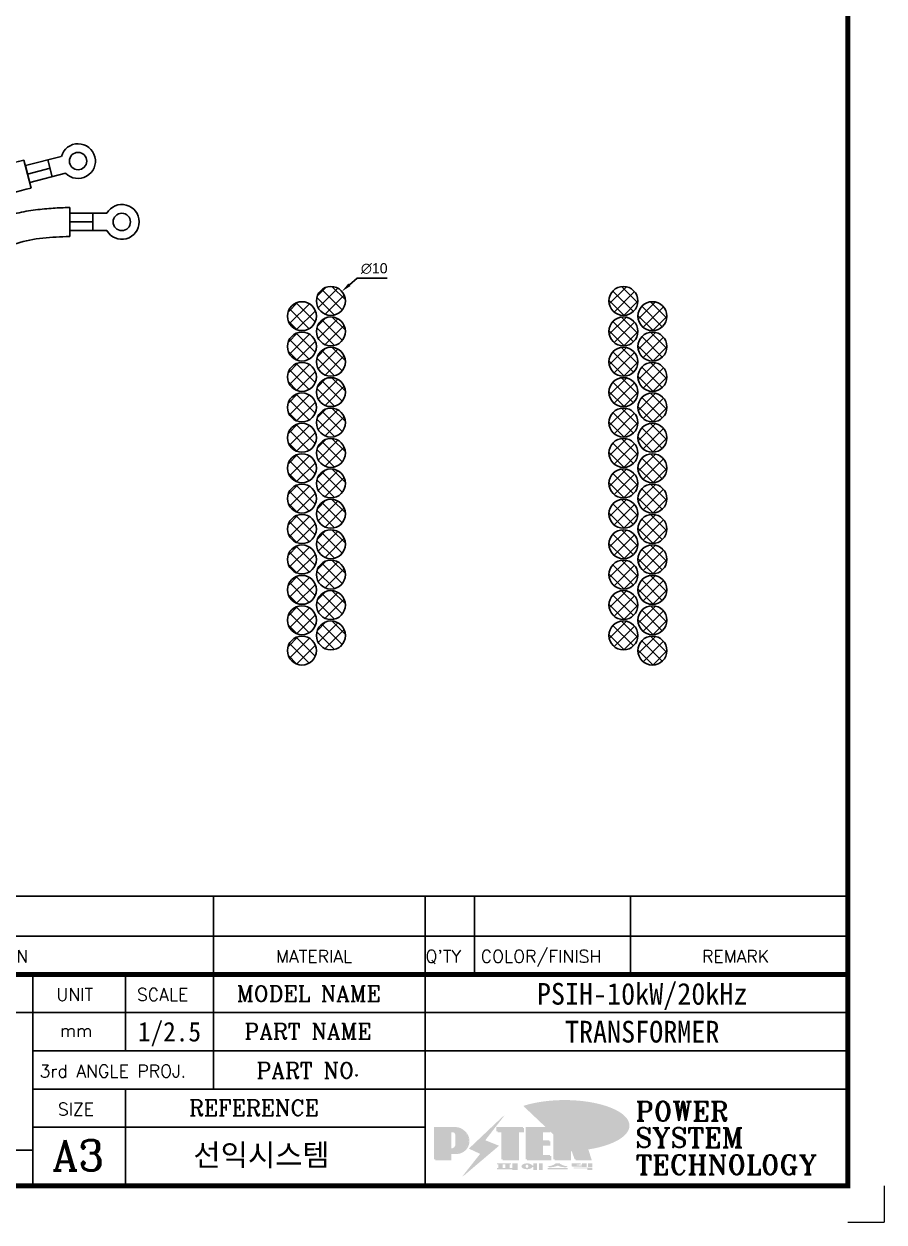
# Model space of a CAD drawing. Header units: inches. Extents: x 6934 to 18973, y 4254 to 7629.
# Drawn here: x 18676.1 to 18973, y 4280 to 4693.7 of the extents above; entities that cross this region are included whole.
import ezdxf
from ezdxf.enums import TextEntityAlignment as Align

# ---------------------------------------------------------------- set-up
doc = ezdxf.new("R2010")
doc.units = ezdxf.units.IN
doc.header["$MEASUREMENT"] = 0
doc.layers.add('FORMAT-1', color=7, linetype='Continuous')
doc.layers.add('line', color=3, linetype='Continuous')
doc.styles.add('HAN', font='')
doc.styles.add('RC', font='ROMANC.SHX')
doc.styles.add('ROMANT', font='romant')
doc.styles.add('RT', font='ROMANT.SHX', dxfattribs={"oblique": 15})
doc.styles.get("Standard").update_dxf_attribs({"font": 'arial.ttf'})
doc.styles.get('HAN').set_extended_font_data('GulimChe')
doc.dimstyles.new('AM_ISO$3', dxfattribs={"dimtxt": 3.5, "dimasz": 3.5, "dimexe": 1, "dimexo": 1, "dimgap": 1.5, "dimtad": 1, "dimtoh": 1, "dimdsep": 46, "dimtxsty": 'Standard', "dimcen": 0, "dimclrd": 256, "dimclre": 256, "dimclrt": 2, "dimadec": 0, "dimazin": 2, "dimtp": 0.1, "dimtm": 0.1, "dimtfac": 0.71, "dimtdec": 3, "dimtofl": 0, "dimtmove": 0, "dimatfit": 0, "dimfxl": 0, "dimlwd": -1, "dimlwe": -1, "dimarcsym": 0})
pattern_1 = [(45, (-59434.2964, -4989.1778), (-2.24506403, 2.24506403), []), (135, (-59434.2964, -4989.1778), (-2.24506403, -2.24506403), [])]
pattern_2 = [(45, (-59434.2964, -4999.6778), (-2.24506403, 2.24506403), []), (135, (-59434.2964, -4999.6778), (-2.24506403, -2.24506403), [])]
pattern_3 = [(45, (-59434.2964, -5010.1778), (-2.24506403, 2.24506403), []), (135, (-59434.2964, -5010.1778), (-2.24506403, -2.24506403), [])]
pattern_4 = [(45, (-59434.2964, -5020.6778), (-2.24506403, 2.24506403), []), (135, (-59434.2964, -5020.6778), (-2.24506403, -2.24506403), [])]
pattern_5 = [(45, (-59434.2964, -5031.1778), (-2.24506403, 2.24506403), []), (135, (-59434.2964, -5031.1778), (-2.24506403, -2.24506403), [])]
pattern_6 = [(45, (-59434.2964, -5041.6778), (-2.24506403, 2.24506403), []), (135, (-59434.2964, -5041.6778), (-2.24506403, -2.24506403), [])]
pattern_7 = [(45, (-59434.2964, -5052.1778), (-2.24506403, 2.24506403), []), (135, (-59434.2964, -5052.1778), (-2.24506403, -2.24506403), [])]
pattern_8 = [(45, (-59434.2964, -5062.6778), (-2.24506403, 2.24506403), []), (135, (-59434.2964, -5062.6778), (-2.24506403, -2.24506403), [])]
pattern_9 = [(45, (-59434.2964, -5073.1778), (-2.24506403, 2.24506403), []), (135, (-59434.2964, -5073.1778), (-2.24506403, -2.24506403), [])]
pattern_10 = [(45, (-59434.2964, -5083.6778), (-2.24506403, 2.24506403), []), (135, (-59434.2964, -5083.6778), (-2.24506403, -2.24506403), [])]
pattern_11 = [(45, (-59434.2964, -5094.1778), (-2.24506403, 2.24506403), []), (135, (-59434.2964, -5094.1778), (-2.24506403, -2.24506403), [])]
pattern_12 = [(45, (-59434.2964, -5104.6778), (-2.24506403, 2.24506403), []), (135, (-59434.2964, -5104.6778), (-2.24506403, -2.24506403), [])]

# ---------------------------------------------------------------- blocks, each defined once
blk = doc.blocks.new('2345CW34TS')
for p, q in [((117572.39, -13704.65), (117559.59, -13704.65)), ((117559.59, -13710.65), (117559.59, -13704.65)), ((117567.59, -13710.65), (117567.59, -13704.65)), ((117567.59, -13707.65), (117559.59, -13707.65)), ((117572.39, -13710.65), (117559.59, -13710.65))]:
    blk.add_line(p, q)
blk.add_circle((117577.59, -13707.65), 3)
blk.add_arc((117577.59, -13707.65), 6, 210, 150)
blk = doc.blocks.new('A$C1BF93711')
for p, q in [((-31.31, 11.68), (-33.79, 21.37)), ((-18, -5), (-18, 5))]:
    blk.add_line(p, q)
at = {"ltscale": 10}
for points, knots in [([(-76.13, -24.46), (-75.53, -22.69), (-74.93, -20.92), (-73.11, -15.56), (-71.86, -11.94), (-70.3, -7.64), (-70.08, -7.03), (-69.61, -5.76), (-69.36, -5.11), (-68.58, -3.1), (-68, -1.69), (-66.61, 1.2), (-65.81, 2.69), (-64.42, 4.8), (-63.98, 5.43), (-63.17, 6.49), (-62.81, 6.92), (-62.13, 7.71), (-61.81, 8.06), (-61.17, 8.72), (-60.85, 9.05), (-59.86, 9.98), (-59.18, 10.56), (-56.91, 12.36), (-55.28, 13.41), (-52.04, 15.22), (-50.42, 15.99), (-47.88, 17.07), (-46.92, 17.44), (-45.01, 18.14), (-44.07, 18.47), (-41.28, 19.37), (-39.46, 19.88), (-36.37, 20.71), (-35.06, 21.05), (-33.79, 21.37)], [0, 0, 0, 0, 5.652713, 5.652713, 16.958139, 16.958139, 18.828475, 18.828475, 20.698811, 20.698811, 24.439483, 24.439483, 28.180154, 28.180154, 29.748213, 29.748213, 30.862758, 30.862758, 31.766774, 31.766774, 32.670789, 32.670789, 34.478821, 34.478821, 38.654331, 38.654331, 42.82984, 42.82984, 45.409175, 45.409175, 47.98851, 47.98851, 53.147179, 53.147179, 57.101154, 57.101154, 57.101154, 57.101154]), ([(-66.25, -29.78), (-66.09, -29.23), (-65.93, -28.66), (-65.42, -26.93), (-65.06, -25.73), (-64.07, -22.71), (-63.4, -20.85), (-62.14, -18.01), (-61.69, -17.06), (-60.8, -15.39), (-60.39, -14.67), (-59.53, -13.27), (-59.07, -12.58), (-57.64, -10.55), (-56.59, -9.25), (-54.54, -7.03), (-53.56, -6.08), (-51.43, -4.24), (-50.27, -3.34), (-48.55, -2.19), (-48.05, -1.87), (-47.04, -1.27), (-46.53, -0.98), (-45.01, -0.17), (-43.98, 0.32), (-40.71, 1.7), (-38.46, 2.42), (-34.05, 3.5), (-31.89, 3.88), (-27.68, 4.42), (-25.64, 4.59), (-21.87, 4.84), (-20.13, 4.91), (-18, 4.99)], [0, 0, 0, 0, 1.7169, 1.7169, 5.1507, 5.1507, 10.076727, 10.076727, 12.506693, 12.506693, 14.332329, 14.332329, 16.157964, 16.157964, 19.809235, 19.809235, 22.746883, 22.746883, 25.868995, 25.868995, 27.12093, 27.12093, 28.372865, 28.372865, 30.876735, 30.876735, 36.349745, 36.349745, 41.822755, 41.822755, 47.295765, 47.295765, 52.269818, 52.269818, 52.269818, 52.269818])]:
    blk.add_open_spline(points, degree=3, knots=knots, dxfattribs=at)
for points in [[(-66.66, -27.66), (-60.81, -10.8), (-54.64, 1.08), (-44.56, 7.61), (-31.31, 11.68)], [(-56.64, -32.56), (-52.01, -20.17), (-43.16, -10.62), (-36.26, -7.42), (-18, -5)]]:
    blk.add_spline(points, degree=3, dxfattribs=at)
at = {"rotation": 14.3296296868657}
blk.add_blockref('2345CW34TS', (-117327.25, -15798.3), dxfattribs=at)
blk.add_blockref('2345CW34TS', (-117577.59, 13707.65))
blk = doc.blocks.new('new LOGO')
at = {"layer": 'line'}
h = blk.add_hatch(color=253, dxfattribs=at)
edge = h.paths.add_edge_path()
edge.add_ellipse((333.9, 86.4), major_axis=(-165.9, 0), ratio=0.39426, start_angle=111.5127, end_angle=334.469)
edge.add_ellipse((314.1, 81.2), major_axis=(-153.7, 0), ratio=0.40699, start_angle=121.3066, end_angle=327.7437, ccw=False)
edge.add_line((394, 27.8), (394.7, 25.6))
h = blk.add_hatch(color=250, dxfattribs=at)
h.paths.add_polyline_path([(44.5, 69.4), (46.6, 69.4, -0.129793), (52, 68, 0.221832), (43.6, 71.9), (41.5, 71.9), (41.5, 27.9), (43.6, 27.9, 0.02048), (44.5, 28)], flags=17)
h.paths.add_polyline_path([(44.5, 13.9), (57.3, 13.9, 0.72362), (77.1, 73.9, -0.679777), (54.3, 16.4), (41.5, 16.4), (41.5, -0.1), (3, -0.1), (3, -2.6), (44.5, -2.6)])
h.paths.add_polyline_path([(117.9, 14.2), (71.5, -44.4), (77.1, -39.6), (120.8, 15.6), (92, 28.9), (173.3, 106), (177.5, 111.4), (89.1, 27.6)])
h.paths.add_polyline_path([(162.7, 71.9), (162.7, 69.4), (172.5, 69.4), (172.5, 71.9)], flags=17)
h.paths.add_polyline_path([(217.7, 69.4), (230.5, 69.4), (230.5, 80.4), (227.5, 80.4), (227.5, 71.9), (214.7, 71.9), (214.7, -0.1), (175.5, -0.1), (175.5, -2.6), (217.7, -2.6)])
h.paths.add_polyline_path([(297.8, 46.6), (294.8, 46.6), (294.8, 37.4), (276, 37.4), (276, 10.9), (279, 10.9), (279, 34.9), (297.8, 34.9)])
h.paths.add_polyline_path([(300, 8.4), (297, 8.4), (297, -0.1), (237.5, -0.1), (237.5, -2.6), (300, -2.6)])
h.paths.add_polyline_path([(297.8, 80.4), (294.8, 80.4), (294.8, 71.9), (276, 71.9), (276, 49.1), (279, 49.1), (279, 69.4), (297.8, 69.4)])
h.paths.add_polyline_path([(350.2, 80.4), (347.2, 80.4), (347.2, 61.6), (350.2, 63.5)])
h.paths.add_polyline_path([(350.2, 26.7), (347.2, 35.2), (347.2, -0.1), (308.5, -0.1), (308.5, -2.6), (350.2, -2.6)])
h.paths.add_polyline_path([(402.7, 80.4), (396.5, 80.4), (379.6, 66.8), (400.5, -0.1), (361.8, -0.1), (362.7, -2.6), (403.5, -2.6), (382.6, 64.3)])
blk.add_hatch(color=5, dxfattribs=at).paths.add_polyline_path([(166.3, 35), (131, 49), (180.4, 112.7), (92, 28.9), (120.8, 15.6), (74.4, -43)])
h = blk.add_hatch(color=1, dxfattribs=at)
h.paths.add_polyline_path([(41.5, 16.4), (54.3, 16.4, 1), (54.3, 82.9), (0, 82.9), (0, -0.1), (41.5, -0.1)])
h.paths.add_polyline_path([(41.5, 27.9), (41.5, 71.9), (43.6, 71.9, -0.414214), (54.6, 60.9), (54.6, 38.9, -0.414214), (43.6, 27.9)], flags=16)
h.paths.add_polyline_path([(214.7, 71.9), (227.5, 71.9), (227.5, 82.9), (159.7, 82.9), (159.7, 71.9), (172.5, 71.9), (172.5, -0.1), (214.7, -0.1)])
h.paths.add_polyline_path([(276, 37.4), (294.8, 37.4), (294.8, 49.1), (276, 49.1), (276, 71.9), (294.8, 71.9), (294.8, 82.9), (234.5, 82.9), (234.5, -0.1), (297, -0.1), (297, 10.9), (276, 10.9)])
h.paths.add_polyline_path([(347.2, 35.2), (359.7, -0.1), (400.5, -0.1), (379.6, 66.8), (399.7, 82.9), (380.6, 82.9), (347.2, 61.6), (347.2, 82.9), (305.5, 82.9), (305.5, -0.1), (347.2, -0.1)])
h = blk.add_hatch(color=250, dxfattribs=at)
edge = h.paths.add_edge_path()
edge.add_ellipse((237.8, -17.6), major_axis=(-14.3, 0), ratio=0.526336, start_angle=192.2456, end_angle=269.0748)
edge.add_line((238.1, -10.1), (237.6, -10.1))
edge.add_ellipse((237.8, -17.6), major_axis=(-14.3, 0), ratio=0.526336, start_angle=270.9252, end_angle=449.0748)
edge.add_line((237.6, -25.1), (238.1, -25.1))
edge.add_ellipse((237.8, -17.6), major_axis=(-14.3, 0), ratio=0.526336, start_angle=450.9252, end_angle=527.7544)
edge.add_line((251.7, -19.2), (254.1, -19.2))
edge.add_line((254.1, -19.2), (254.1, -27.1))
edge.add_line((254.1, -27.1), (263.1, -27.1))
edge.add_line((263.1, -27.1), (263.1, -10.1))
edge.add_line((263.1, -10.1), (254.1, -10.1))
edge.add_line((254.1, -10.1), (254.1, -16))
edge.add_line((254.1, -16), (251.7, -16))
h.paths.add_polyline_path([(241, -16.4), (241, -18.7, -1), (234.4, -18.7), (234.4, -16.4, -1)], flags=16)
h.paths.add_polyline_path([(278.2, -10.1), (268.1, -10.1), (268.1, -27.1), (278.2, -27.1)])
h.paths.add_polyline_path([(310.3, -10.1), (310.3, -11.1, -0.157169), (289.3, -17.5), (294, -19.9, 0.128407), (316.3, -15.9, 0.128407), (338.6, -19.9), (343.3, -17.5, -0.157169), (322.2, -11.1), (322.2, -10.1)])
h.paths.add_polyline_path([(342.1, -25.1), (342.1, -22.3), (290.4, -22.3), (290.4, -25.1)])
h.paths.add_polyline_path([(352, -10.1), (352, -16.2, 0.414214), (354, -18.2), (378.7, -18.2), (378.7, -19.6), (390.2, -19.6), (390.2, -10.1), (378.7, -10.1), (378.7, -13.6), (374.7, -13.6), (374.7, -15.1), (378.7, -15.1), (378.7, -16.2), (364.7, -16.2), (364.7, -15.1), (371.2, -15.1), (371.2, -13.6), (364.7, -13.6), (364.7, -12.6), (374.7, -12.6), (374.7, -10.1)])
h.paths.add_polyline_path([(393.8, -10.1), (393.8, -19.6), (405, -19.6), (405, -10.1)])
h.paths.add_polyline_path([(405, -27.1), (405, -20.9), (356.8, -20.9), (356.8, -23), (391.8, -23), (391.8, -27.1)])
h.paths.add_polyline_path([(200.4, -10.1), (200.4, -22.3), (193.2, -22.3), (193.2, -12.6), (196.6, -12.6), (196.6, -10.1), (161, -10.1), (161, -12.6), (164.5, -12.6), (164.5, -22.3), (161, -22.3), (161, -25.1), (200.4, -25.1), (200.4, -27.1), (213.9, -27.1), (213.9, -10.1)])
h.paths.add_polyline_path([(182, -12.6), (175.6, -12.6), (175.6, -22.3), (182, -22.3)], flags=17)
blk = doc.blocks.new('format-3')
at = {"color": 180}
for p, q in [((228.5, 39.49), (414.5, 39.49)), ((326.9, 39.49), (326.9, 34.21)), ((356.11, 39.49), (356.11, 34.21)), ((362.93, 39.49), (362.93, 34.21)), ((384.48, 39.49), (384.48, 34.21)), ((301.94, 5), (301.94, 34.21)), ((314.72, 34.21), (314.72, 23.65)), ((326.9, 34.21), (326.9, 18.37)), ((356.11, 34.21), (356.11, 5)), ((252.48, 28.93), (414.5, 28.93)), ((301.94, 23.65), (414.5, 23.65)), ((301.94, 18.37), (414.5, 18.37)), ((314.72, 18.37), (314.72, 5)), ((301.94, 13.09), (356.11, 13.09)), ((252.48, 9.95), (301.94, 9.95))]:
    blk.add_line(p, q, dxfattribs=at)
at = {"color": 3, "lineweight": 9}
for p in [(419.5, 5), (414.5, 0)]:
    blk.add_line(p, (419.5, 0), dxfattribs=at)
at = {"const_width": 0.7}
blk.add_lwpolyline([(252.48, 5), (252.48, 34.21), (414.5, 34.21)], dxfattribs=at)
at = {"layer": 'FORMAT-1', "const_width": 0.7}
blk.add_lwpolyline([(13, 5), (13, 286.3), (414.5, 286.3), (414.5, 5)], close=True, dxfattribs=at)
at = {"xscale": 0.05400000000000027, "yscale": 0.05400000000000027, "zscale": 0.05400000000000027}
blk.add_blockref('new LOGO', (357.35, 8.65), dxfattribs=at)
at = {"color": 2, "style": 'RC'}
for s, height, p in [('DESCRIPTION', 1.7424, (286.43, 35.83)), ('MATERIAL', 1.742, (335.52, 35.83)), ("Q'TY", 1.742, (356.17, 35.83)), ('COLOR/FINISH', 1.7424, (363.8, 35.83)), ('REMARK', 1.742, (394.37, 35.83)), ('UNIT', 1.742, (305.19, 30.55)), ('SCALE', 1.742, (316.32, 30.55)), ('MODEL NAME', 2.178, (330.12, 30.46)), ('mm', 1.742, (305.67, 25.56)), ('PART NAME', 2.178, (331.17, 25.24)), ('3rd ANGLE PROJ.', 1.7424, (302.87, 19.97)), ('PART NO.', 2.178, (332.84, 19.85)), ('REFERENCE', 2.178, (323.52, 14.69)), ('SIZE', 1.742, (305.39, 14.71))]:
    blk.add_text(s, height=height, dxfattribs=at).set_placement(p)
at = {"style": 'ROMANT'}
for s, p in [('POWER', (385.15, 13.96)), ('SYSTEM', (385.15, 10.31)), ('TECHNOLOGY', (385.15, 6.56))]:
    blk.add_text(s, height=2.7, dxfattribs=at).set_placement(p)
at = {"color": 2, "lineweight": 25, "style": 'RC'}
blk.add_text('A3', height=4.182, dxfattribs=at).set_placement((304.61, 7.14))
at = {"style": 'HAN'}
for tag, height, p in [('MODEL-NAME', 3, (386.1, 31.53)), ('SCALE', 2.7, (320.81, 26.29)), ('PART-NAME', 3, (386.1, 26.29)), ('PART-NO', 3, (386.1, 21.01)), ('DRA-BY', 3, (260.72, 19.44)), ('CH-BY', 3, (277.21, 19.44)), ('APP-BY', 3, (293.7, 19.44)), ('관련업체', 3, (333.52, 9.26)), ('DRA-DATE', 2.5, (260.72, 7.47)), ('CH-DATE', 2.5, (277.21, 7.47)), ('APP-DATE', 2.5, (293.7, 7.47))]:
    blk.add_attdef(tag, text='', height=height, dxfattribs=at).set_placement(p, align=Align.MIDDLE_CENTER)
blk = doc.blocks.new('no3')
at = {"color": 180}
for p, q in [((0, 5.5), (0, 0)), ((0, 5.5), (186, 5.5)), ((6.79, 5.5), (6.79, 0)), ((32.74, 0.11), (32.74, 5.5)), ((98.4, 5.5), (98.4, 0)), ((127.61, 5.5), (127.61, 0)), ((134.43, 5.5), (134.43, 0)), ((155.98, 5.5), (155.98, 0))]:
    blk.add_line(p, q, dxfattribs=at)
at = {"color": 2, "style": 'RT', "oblique": 15}
blk.add_attdef('NO', text='', height=1.74, dxfattribs=at).set_placement((3.38, 2.51), align=Align.MIDDLE_CENTER)
at = {"color": 2, "style": 'HAN'}
for tag, p in [('PART-NO', (19.76, 2.75)), ('MATERIAL', (111.38, 2.75)), ("Q'TY", (131.02, 2.75)), ('COLOR/FINISH', (145.2, 2.75)), ('REMARK', (170.76, 2.75))]:
    blk.add_attdef(tag, text='', height=2.9, dxfattribs=at).set_placement(p, align=Align.MIDDLE_CENTER)
blk.add_attdef('DESCRIPTION', text='', height=2.9, dxfattribs=at).set_placement((34.51, 2.75), align=Align.MIDDLE_LEFT)
blk = doc.blocks.new('*D97')
at = {"linetype": 'ByBlock', "transparency": 16777216}
for p, q in [((18788.43, 4603.69), (18791.06, 4605.99)), ((18791.06, 4605.99), (18801.44, 4605.99))]:
    blk.add_line(p, q, dxfattribs=at)
at = {"transparency": 16777216}
blk.add_solid([(18788.05, 4604.13), (18788.81, 4603.25), (18785.8, 4601.38)], dxfattribs=at)
at = {"color": 2, "transparency": 16777216, "insert": (18797, 4609.28), "char_height": 3.5, "attachment_point": 5}
blk.add_mtext('∅10', dxfattribs=at)

msp = doc.modelspace()

# ---------------------------------------------------------------- hatches: boundary and pattern name
h = msp.add_hatch()
h.set_pattern_fill('ANSI37', color=1)
h.set_pattern_definition(pattern_1)
h.paths.add_polyline_path([(18787.035, 4598.089, 1), (18777.035, 4598.089, 1)])
h = msp.add_hatch()
h.set_pattern_fill('ANSI37', color=1)
h.set_pattern_definition([(45, (-59058.6557, -5134.681), (-2.24506403, 2.24506403), []), (135, (-59058.6557, -5134.681), (-2.24506403, -2.24506403), [])])
h.paths.add_polyline_path([(18888.035, 4598.089, 1), (18878.035, 4598.089, 1)])
h = msp.add_hatch()
h.set_pattern_fill('ANSI37', color=1)
h.set_pattern_definition(pattern_1)
h.paths.add_polyline_path([(18777.035, 4592.839, 1), (18767.035, 4592.839, 1)])
h = msp.add_hatch()
h.set_pattern_fill('ANSI37', color=1)
h.set_pattern_definition([(45, (-59048.6557, -5139.931), (-2.24506403, 2.24506403), []), (135, (-59048.6557, -5139.931), (-2.24506403, -2.24506403), [])])
h.paths.add_polyline_path([(18898.035, 4592.839, 1), (18888.035, 4592.839, 1)])
h = msp.add_hatch()
h.set_pattern_fill('ANSI37', color=1)
h.set_pattern_definition(pattern_2)
h.paths.add_polyline_path([(18787.035, 4587.589, 1), (18777.035, 4587.589, 1)])
h = msp.add_hatch()
h.set_pattern_fill('ANSI37', color=1)
h.set_pattern_definition([(45, (-59058.6557, -5145.181), (-2.24506403, 2.24506403), []), (135, (-59058.6557, -5145.181), (-2.24506403, -2.24506403), [])])
h.paths.add_polyline_path([(18888.035, 4587.589, 1), (18878.035, 4587.589, 1)])
h = msp.add_hatch()
h.set_pattern_fill('ANSI37', color=1)
h.set_pattern_definition(pattern_2)
h.paths.add_polyline_path([(18777.035, 4582.339, 1), (18767.035, 4582.339, 1)])
h = msp.add_hatch()
h.set_pattern_fill('ANSI37', color=1)
h.set_pattern_definition([(45, (-59048.6557, -5150.431), (-2.24506403, 2.24506403), []), (135, (-59048.6557, -5150.431), (-2.24506403, -2.24506403), [])])
h.paths.add_polyline_path([(18898.035, 4582.339, 1), (18888.035, 4582.339, 1)])
h = msp.add_hatch()
h.set_pattern_fill('ANSI37', color=1)
h.set_pattern_definition(pattern_3)
h.paths.add_polyline_path([(18787.035, 4577.089, 1), (18777.035, 4577.089, 1)])
h = msp.add_hatch()
h.set_pattern_fill('ANSI37', color=1)
h.set_pattern_definition([(45, (-59058.6557, -5155.681), (-2.24506403, 2.24506403), []), (135, (-59058.6557, -5155.681), (-2.24506403, -2.24506403), [])])
h.paths.add_polyline_path([(18888.035, 4577.089, 1), (18878.035, 4577.089, 1)])
h = msp.add_hatch()
h.set_pattern_fill('ANSI37', color=1)
h.set_pattern_definition(pattern_3)
h.paths.add_polyline_path([(18777.035, 4571.839, 1), (18767.035, 4571.839, 1)])
h = msp.add_hatch()
h.set_pattern_fill('ANSI37', color=1)
h.set_pattern_definition([(45, (-59048.6557, -5160.931), (-2.24506403, 2.24506403), []), (135, (-59048.6557, -5160.931), (-2.24506403, -2.24506403), [])])
h.paths.add_polyline_path([(18898.035, 4571.839, 1), (18888.035, 4571.839, 1)])
h = msp.add_hatch()
h.set_pattern_fill('ANSI37', color=1)
h.set_pattern_definition(pattern_4)
h.paths.add_polyline_path([(18787.035, 4566.589, 1), (18777.035, 4566.589, 1)])
h = msp.add_hatch()
h.set_pattern_fill('ANSI37', color=1)
h.set_pattern_definition([(45, (-59058.6557, -5166.181), (-2.24506403, 2.24506403), []), (135, (-59058.6557, -5166.181), (-2.24506403, -2.24506403), [])])
h.paths.add_polyline_path([(18888.035, 4566.589, 1), (18878.035, 4566.589, 1)])
h = msp.add_hatch()
h.set_pattern_fill('ANSI37', color=1)
h.set_pattern_definition(pattern_4)
h.paths.add_polyline_path([(18777.035, 4561.339, 1), (18767.035, 4561.339, 1)])
h = msp.add_hatch()
h.set_pattern_fill('ANSI37', color=1)
h.set_pattern_definition([(45, (-59048.6557, -5171.431), (-2.24506403, 2.24506403), []), (135, (-59048.6557, -5171.431), (-2.24506403, -2.24506403), [])])
h.paths.add_polyline_path([(18898.035, 4561.339, 1), (18888.035, 4561.339, 1)])
h = msp.add_hatch()
h.set_pattern_fill('ANSI37', color=1)
h.set_pattern_definition(pattern_5)
h.paths.add_polyline_path([(18787.035, 4556.089, 1), (18777.035, 4556.089, 1)])
h = msp.add_hatch()
h.set_pattern_fill('ANSI37', color=1)
h.set_pattern_definition([(45, (-59058.6557, -5176.681), (-2.24506403, 2.24506403), []), (135, (-59058.6557, -5176.681), (-2.24506403, -2.24506403), [])])
h.paths.add_polyline_path([(18888.035, 4556.089, 1), (18878.035, 4556.089, 1)])
h = msp.add_hatch()
h.set_pattern_fill('ANSI37', color=1)
h.set_pattern_definition(pattern_5)
h.paths.add_polyline_path([(18777.035, 4550.839, 1), (18767.035, 4550.839, 1)])
h = msp.add_hatch()
h.set_pattern_fill('ANSI37', color=1)
h.set_pattern_definition([(45, (-59048.6557, -5181.931), (-2.24506403, 2.24506403), []), (135, (-59048.6557, -5181.931), (-2.24506403, -2.24506403), [])])
h.paths.add_polyline_path([(18898.035, 4550.839, 1), (18888.035, 4550.839, 1)])
h = msp.add_hatch()
h.set_pattern_fill('ANSI37', color=1)
h.set_pattern_definition(pattern_6)
h.paths.add_polyline_path([(18787.035, 4545.589, 1), (18777.035, 4545.589, 1)])
h = msp.add_hatch()
h.set_pattern_fill('ANSI37', color=1)
h.set_pattern_definition([(45, (-59058.6557, -5187.181), (-2.24506403, 2.24506403), []), (135, (-59058.6557, -5187.181), (-2.24506403, -2.24506403), [])])
h.paths.add_polyline_path([(18888.035, 4545.589, 1), (18878.035, 4545.589, 1)])
h = msp.add_hatch()
h.set_pattern_fill('ANSI37', color=1)
h.set_pattern_definition(pattern_6)
h.paths.add_polyline_path([(18777.035, 4540.339, 1), (18767.035, 4540.339, 1)])
h = msp.add_hatch()
h.set_pattern_fill('ANSI37', color=1)
h.set_pattern_definition([(45, (-59048.6557, -5192.431), (-2.24506403, 2.24506403), []), (135, (-59048.6557, -5192.431), (-2.24506403, -2.24506403), [])])
h.paths.add_polyline_path([(18898.035, 4540.339, 1), (18888.035, 4540.339, 1)])
h = msp.add_hatch()
h.set_pattern_fill('ANSI37', color=1)
h.set_pattern_definition(pattern_7)
h.paths.add_polyline_path([(18787.035, 4535.089, 1), (18777.035, 4535.089, 1)])
h = msp.add_hatch()
h.set_pattern_fill('ANSI37', color=1)
h.set_pattern_definition([(45, (-59058.6557, -5197.681), (-2.24506403, 2.24506403), []), (135, (-59058.6557, -5197.681), (-2.24506403, -2.24506403), [])])
h.paths.add_polyline_path([(18888.035, 4535.089, 1), (18878.035, 4535.089, 1)])
h = msp.add_hatch()
h.set_pattern_fill('ANSI37', color=1)
h.set_pattern_definition(pattern_7)
h.paths.add_polyline_path([(18777.035, 4529.839, 1), (18767.035, 4529.839, 1)])
h = msp.add_hatch()
h.set_pattern_fill('ANSI37', color=1)
h.set_pattern_definition([(45, (-59048.6557, -5202.931), (-2.24506403, 2.24506403), []), (135, (-59048.6557, -5202.931), (-2.24506403, -2.24506403), [])])
h.paths.add_polyline_path([(18898.035, 4529.839, 1), (18888.035, 4529.839, 1)])
h = msp.add_hatch()
h.set_pattern_fill('ANSI37', color=1)
h.set_pattern_definition(pattern_8)
h.paths.add_polyline_path([(18787.035, 4524.589, 1), (18777.035, 4524.589, 1)])
h = msp.add_hatch()
h.set_pattern_fill('ANSI37', color=1)
h.set_pattern_definition([(45, (-59058.6557, -5208.181), (-2.24506403, 2.24506403), []), (135, (-59058.6557, -5208.181), (-2.24506403, -2.24506403), [])])
h.paths.add_polyline_path([(18888.035, 4524.589, 1), (18878.035, 4524.589, 1)])
h = msp.add_hatch()
h.set_pattern_fill('ANSI37', color=1)
h.set_pattern_definition(pattern_8)
h.paths.add_polyline_path([(18777.035, 4519.339, 1), (18767.035, 4519.339, 1)])
h = msp.add_hatch()
h.set_pattern_fill('ANSI37', color=1)
h.set_pattern_definition([(45, (-59048.6557, -5213.431), (-2.24506403, 2.24506403), []), (135, (-59048.6557, -5213.431), (-2.24506403, -2.24506403), [])])
h.paths.add_polyline_path([(18898.035, 4519.339, 1), (18888.035, 4519.339, 1)])
h = msp.add_hatch()
h.set_pattern_fill('ANSI37', color=1)
h.set_pattern_definition(pattern_9)
h.paths.add_polyline_path([(18787.035, 4514.089, 1), (18777.035, 4514.089, 1)])
h = msp.add_hatch()
h.set_pattern_fill('ANSI37', color=1)
h.set_pattern_definition([(45, (-59058.6557, -5218.681), (-2.24506403, 2.24506403), []), (135, (-59058.6557, -5218.681), (-2.24506403, -2.24506403), [])])
h.paths.add_polyline_path([(18888.035, 4514.089, 1), (18878.035, 4514.089, 1)])
h = msp.add_hatch()
h.set_pattern_fill('ANSI37', color=1)
h.set_pattern_definition(pattern_9)
h.paths.add_polyline_path([(18777.035, 4508.839, 1), (18767.035, 4508.839, 1)])
h = msp.add_hatch()
h.set_pattern_fill('ANSI37', color=1)
h.set_pattern_definition([(45, (-59048.6557, -5223.931), (-2.24506403, 2.24506403), []), (135, (-59048.6557, -5223.931), (-2.24506403, -2.24506403), [])])
h.paths.add_polyline_path([(18898.035, 4508.839, 1), (18888.035, 4508.839, 1)])
h = msp.add_hatch()
h.set_pattern_fill('ANSI37', color=1)
h.set_pattern_definition(pattern_10)
h.paths.add_polyline_path([(18787.035, 4503.589, 1), (18777.035, 4503.589, 1)])
h = msp.add_hatch()
h.set_pattern_fill('ANSI37', color=1)
h.set_pattern_definition([(45, (-59058.6557, -5229.181), (-2.24506403, 2.24506403), []), (135, (-59058.6557, -5229.181), (-2.24506403, -2.24506403), [])])
h.paths.add_polyline_path([(18888.035, 4503.589, 1), (18878.035, 4503.589, 1)])
h = msp.add_hatch()
h.set_pattern_fill('ANSI37', color=1)
h.set_pattern_definition(pattern_10)
h.paths.add_polyline_path([(18777.035, 4498.339, 1), (18767.035, 4498.339, 1)])
h = msp.add_hatch()
h.set_pattern_fill('ANSI37', color=1)
h.set_pattern_definition([(45, (-59048.6557, -5234.431), (-2.24506403, 2.24506403), []), (135, (-59048.6557, -5234.431), (-2.24506403, -2.24506403), [])])
h.paths.add_polyline_path([(18898.035, 4498.339, 1), (18888.035, 4498.339, 1)])
h = msp.add_hatch()
h.set_pattern_fill('ANSI37', color=1)
h.set_pattern_definition(pattern_11)
h.paths.add_polyline_path([(18787.035, 4493.089, 1), (18777.035, 4493.089, 1)])
h = msp.add_hatch()
h.set_pattern_fill('ANSI37', color=1)
h.set_pattern_definition([(45, (-59058.6557, -5239.681), (-2.24506403, 2.24506403), []), (135, (-59058.6557, -5239.681), (-2.24506403, -2.24506403), [])])
h.paths.add_polyline_path([(18888.035, 4493.089, 1), (18878.035, 4493.089, 1)])
h = msp.add_hatch()
h.set_pattern_fill('ANSI37', color=1)
h.set_pattern_definition(pattern_11)
h.paths.add_polyline_path([(18777.035, 4487.839, 1), (18767.035, 4487.839, 1)])
h = msp.add_hatch()
h.set_pattern_fill('ANSI37', color=1)
h.set_pattern_definition([(45, (-59048.6557, -5244.931), (-2.24506403, 2.24506403), []), (135, (-59048.6557, -5244.931), (-2.24506403, -2.24506403), [])])
h.paths.add_polyline_path([(18898.035, 4487.839, 1), (18888.035, 4487.839, 1)])
h = msp.add_hatch()
h.set_pattern_fill('ANSI37', color=1)
h.set_pattern_definition(pattern_12)
h.paths.add_polyline_path([(18787.035, 4482.589, 1), (18777.035, 4482.589, 1)])
h = msp.add_hatch()
h.set_pattern_fill('ANSI37', color=1)
h.set_pattern_definition([(45, (-59058.6557, -5250.181), (-2.24506403, 2.24506403), []), (135, (-59058.6557, -5250.181), (-2.24506403, -2.24506403), [])])
h.paths.add_polyline_path([(18888.035, 4482.589, 1), (18878.035, 4482.589, 1)])
h = msp.add_hatch()
h.set_pattern_fill('ANSI37', color=1)
h.set_pattern_definition(pattern_12)
h.paths.add_polyline_path([(18777.035, 4477.339, 1), (18767.035, 4477.339, 1)])
h = msp.add_hatch()
h.set_pattern_fill('ANSI37', color=1)
h.set_pattern_definition([(45, (-59048.6557, -5255.431), (-2.24506403, 2.24506403), []), (135, (-59048.6557, -5255.431), (-2.24506403, -2.24506403), [])])
h.paths.add_polyline_path([(18898.035, 4477.339, 1), (18888.035, 4477.339, 1)])

# ---------------------------------------------------------------- linework, layer by layer
at = {"color": 1}
for centre in [(18782.035, 4598.089), (18883.035, 4598.089), (18772.035, 4592.839), (18893.035, 4592.839), (18782.035, 4587.589), (18883.035, 4587.589), (18772.035, 4582.339), (18893.035, 4582.339), (18782.035, 4577.089), (18883.035, 4577.089), (18772.035, 4571.839), (18893.035, 4571.839), (18782.035, 4566.589), (18883.035, 4566.589), (18772.035, 4561.339), (18893.035, 4561.339), (18782.035, 4556.089), (18883.035, 4556.089), (18772.035, 4550.839), (18893.035, 4550.839), (18782.035, 4545.589), (18883.035, 4545.589), (18772.035, 4540.339), (18893.035, 4540.339), (18782.035, 4535.089), (18883.035, 4535.089), (18772.035, 4529.839), (18893.035, 4529.839), (18782.035, 4524.589), (18883.035, 4524.589), (18772.035, 4519.339), (18893.035, 4519.339), (18782.035, 4514.089), (18883.035, 4514.089), (18772.035, 4508.839), (18893.035, 4508.839), (18782.035, 4503.589), (18883.035, 4503.589), (18772.035, 4498.339), (18893.035, 4498.339), (18782.035, 4493.089), (18883.035, 4493.089), (18772.035, 4487.839), (18893.035, 4487.839), (18782.035, 4482.589), (18883.035, 4482.589), (18772.035, 4477.339), (18893.035, 4477.339)]:
    msp.add_circle(centre, 5, dxfattribs=at)

# ---------------------------------------------------------------- block references
ref = msp.add_blockref('format-3', (17924.27, 4280.012), dxfattribs=dict(xscale=2.5, yscale=2.5, zscale=2.5))
ref.add_attrib('MODEL-NAME', 'PSIH-10kW/20kHz', dxfattribs={"height": 7.5, "style": 'HAN'}).set_placement((18889.509, 4358.825), align=Align.MIDDLE_CENTER)
ref.add_attrib('PART-NAME', 'TRANSFORMER', dxfattribs={"height": 7.5, "style": 'HAN'}).set_placement((18889.509, 4345.748), align=Align.MIDDLE_CENTER)
ref.add_attrib('SCALE', '1/2.5', dxfattribs={"height": 6.75, "style": 'HAN'}).set_placement((18726.29, 4345.748), align=Align.MIDDLE_CENTER)
ref.add_attrib('관련업체', '선익시스템', dxfattribs={"height": 7.5, "style": 'HAN'}).set_placement((18758.078, 4303.169), align=Align.MIDDLE_CENTER)
msp.add_blockref('A$C1BF93711', (18709.838, 4625.396))
ref = msp.add_blockref('no3', (18495.52, 4378.748), dxfattribs=dict(xscale=2.5, yscale=2.5, zscale=2.5))
ref.add_attrib('NO', '1', dxfattribs={"color": 2, "height": 4.35, "style": 'RT'}).set_placement((18503.981, 4385.015), align=Align.MIDDLE_CENTER)

# ---------------------------------------------------------------- dimensions: what is measured, and where the dimension line sits
dim = msp.add_diameter_dim_2p(p1=(18778.274, 4594.795), p2=(18785.797, 4601.383), dimstyle='AM_ISO$3', override={"dimfxl": 0.18})
dim.commit()
dim.dimension.update_dxf_attribs({"geometry": '*D97', "text_midpoint": (18796.999, 4605.994), "dimtype": 163})

doc.saveas('drawing.dxf')
